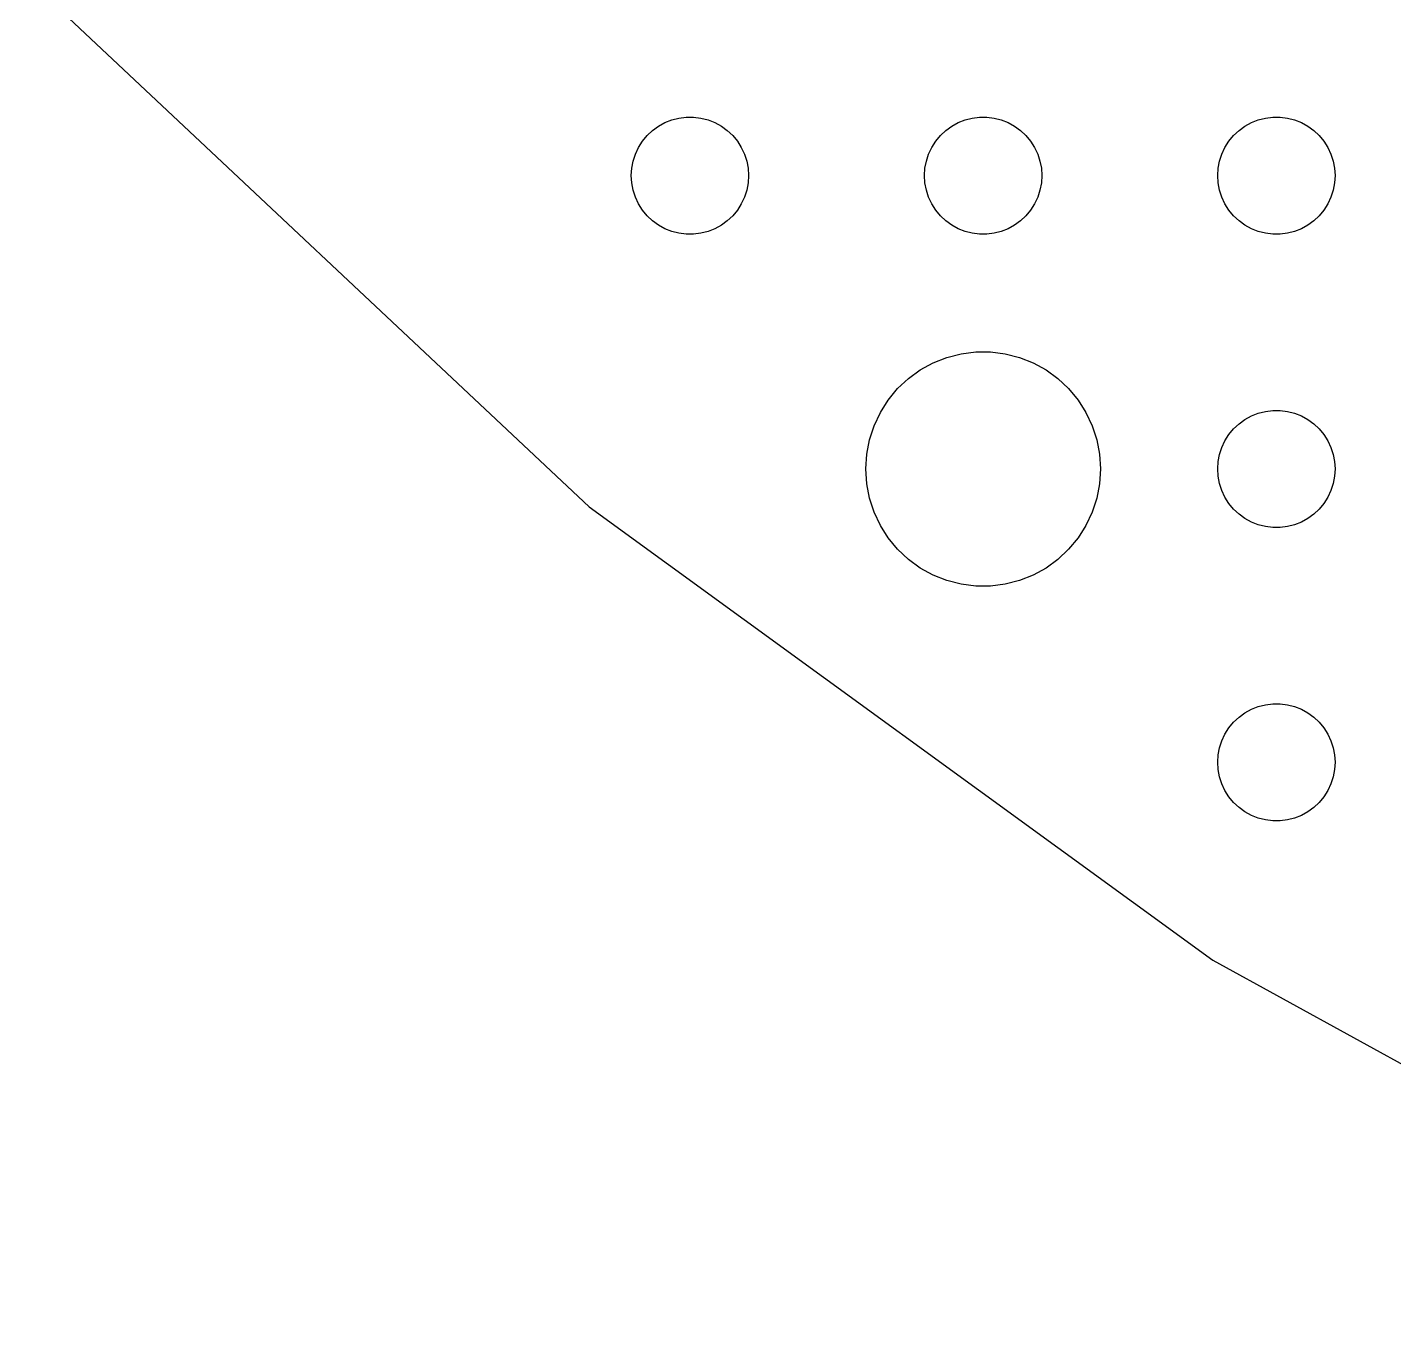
# Model space of a CAD drawing. Header units: metres. Extents: x -157 to 157, y -157 to 157.
# Drawn here: x -114.45 to -79.5, y -142.06 to -108.71 of the extents above; entities that cross this region are included whole.
import ezdxf

# ---------------------------------------------------------------- set-up
doc = ezdxf.new("R2010")
doc.units = ezdxf.units.M

msp = doc.modelspace()

# ---------------------------------------------------------------- linework, layer by layer
for p, q in [((-114.448, -107.474), (-100.076, -120.971)), ((-98.1387, -111.143), (-97.9635, -111.073)), ((-97.9635, -111.073), (-97.7811, -111.027)), ((-97.7811, -111.027), (-97.5942, -111.003)), ((-97.5942, -111.003), (-97.4058, -111.003)), ((-97.4058, -111.003), (-97.2189, -111.027)), ((-97.2189, -111.027), (-97.0365, -111.073)), ((-97.0365, -111.073), (-96.8613, -111.143)), ((-90.6387, -111.143), (-90.4635, -111.073)), ((-90.4635, -111.073), (-90.2811, -111.027)), ((-90.2811, -111.027), (-90.0942, -111.003)), ((-90.0942, -111.003), (-89.9058, -111.003)), ((-89.9058, -111.003), (-89.7189, -111.027)), ((-89.7189, -111.027), (-89.5365, -111.073)), ((-89.5365, -111.073), (-89.3613, -111.143)), ((-83.1387, -111.143), (-82.9635, -111.073)), ((-82.9635, -111.073), (-82.7811, -111.027)), ((-82.7811, -111.027), (-82.5942, -111.003)), ((-82.5942, -111.003), (-82.4058, -111.003)), ((-82.4058, -111.003), (-82.2189, -111.027)), ((-82.2189, -111.027), (-82.0365, -111.073)), ((-82.0365, -111.073), (-81.8613, -111.143)), ((-98.7135, -111.618), (-98.5934, -111.473)), ((-98.5934, -111.473), (-98.4561, -111.344)), ((-98.4561, -111.344), (-98.3037, -111.234)), ((-98.3037, -111.234), (-98.1387, -111.143)), ((-96.8613, -111.143), (-96.6963, -111.234)), ((-96.6963, -111.234), (-96.5439, -111.344)), ((-96.5439, -111.344), (-96.4065, -111.473)), ((-96.4065, -111.473), (-96.2865, -111.618)), ((-91.2135, -111.618), (-91.0934, -111.473)), ((-91.0934, -111.473), (-90.9561, -111.344)), ((-90.9561, -111.344), (-90.8037, -111.234)), ((-90.8037, -111.234), (-90.6387, -111.143)), ((-89.3613, -111.143), (-89.1963, -111.234)), ((-89.1963, -111.234), (-89.0439, -111.344)), ((-89.0439, -111.344), (-88.9065, -111.473)), ((-88.9065, -111.473), (-88.7865, -111.618)), ((-83.7135, -111.618), (-83.5934, -111.473)), ((-83.5934, -111.473), (-83.4561, -111.344)), ((-83.4561, -111.344), (-83.3037, -111.234)), ((-83.3037, -111.234), (-83.1387, -111.143)), ((-81.8613, -111.143), (-81.6963, -111.234)), ((-81.6963, -111.234), (-81.5439, -111.344)), ((-81.5439, -111.344), (-81.4065, -111.473)), ((-81.4065, -111.473), (-81.2865, -111.618)), ((-98.8947, -111.948), (-98.8145, -111.777)), ((-98.8145, -111.777), (-98.7135, -111.618)), ((-96.2865, -111.618), (-96.1855, -111.777)), ((-96.1855, -111.777), (-96.1053, -111.948)), ((-91.3947, -111.948), (-91.3145, -111.777)), ((-91.3145, -111.777), (-91.2135, -111.618)), ((-88.7865, -111.618), (-88.6855, -111.777)), ((-88.6855, -111.777), (-88.6053, -111.948)), ((-83.8947, -111.948), (-83.8145, -111.777)), ((-83.8145, -111.777), (-83.7135, -111.618)), ((-81.2865, -111.618), (-81.1855, -111.777)), ((-81.1855, -111.777), (-81.1053, -111.948)), ((-98.9882, -112.312), (-98.9529, -112.127)), ((-98.9529, -112.127), (-98.8947, -111.948)), ((-96.1053, -111.948), (-96.0471, -112.127)), ((-96.0471, -112.127), (-96.0118, -112.312)), ((-91.4882, -112.312), (-91.4529, -112.127)), ((-91.4529, -112.127), (-91.3947, -111.948)), ((-88.6053, -111.948), (-88.5471, -112.127)), ((-88.5471, -112.127), (-88.5118, -112.312)), ((-83.9882, -112.312), (-83.9529, -112.127)), ((-83.9529, -112.127), (-83.8947, -111.948)), ((-81.1053, -111.948), (-81.0471, -112.127)), ((-81.0471, -112.127), (-81.0118, -112.312)), ((-99, -112.5), (-98.9882, -112.312)), ((-98.9882, -112.688), (-99, -112.5)), ((-96.0118, -112.312), (-96, -112.5)), ((-96, -112.5), (-96.0118, -112.688)), ((-91.5, -112.5), (-91.4882, -112.312)), ((-91.4882, -112.688), (-91.5, -112.5)), ((-88.5118, -112.312), (-88.5, -112.5)), ((-88.5, -112.5), (-88.5118, -112.688)), ((-84, -112.5), (-83.9882, -112.312)), ((-83.9882, -112.688), (-84, -112.5)), ((-81.0118, -112.312), (-81, -112.5)), ((-81, -112.5), (-81.0118, -112.688)), ((-98.9529, -112.873), (-98.9882, -112.688)), ((-98.8947, -113.052), (-98.9529, -112.873)), ((-96.0471, -112.873), (-96.1053, -113.052)), ((-96.0118, -112.688), (-96.0471, -112.873)), ((-91.4529, -112.873), (-91.4882, -112.688)), ((-91.3947, -113.052), (-91.4529, -112.873)), ((-88.5471, -112.873), (-88.6053, -113.052)), ((-88.5118, -112.688), (-88.5471, -112.873)), ((-83.9529, -112.873), (-83.9882, -112.688)), ((-83.8947, -113.052), (-83.9529, -112.873)), ((-81.0471, -112.873), (-81.1053, -113.052)), ((-81.0118, -112.688), (-81.0471, -112.873)), ((-98.8145, -113.223), (-98.8947, -113.052)), ((-98.7135, -113.382), (-98.8145, -113.223)), ((-96.1855, -113.223), (-96.2865, -113.382)), ((-96.1053, -113.052), (-96.1855, -113.223)), ((-91.3145, -113.223), (-91.3947, -113.052)), ((-91.2135, -113.382), (-91.3145, -113.223)), ((-88.6855, -113.223), (-88.7865, -113.382)), ((-88.6053, -113.052), (-88.6855, -113.223)), ((-83.8145, -113.223), (-83.8947, -113.052)), ((-83.7135, -113.382), (-83.8145, -113.223)), ((-81.1855, -113.223), (-81.2865, -113.382)), ((-81.1053, -113.052), (-81.1855, -113.223)), ((-98.5934, -113.527), (-98.7135, -113.382)), ((-98.4561, -113.656), (-98.5934, -113.527)), ((-96.4065, -113.527), (-96.5439, -113.656)), ((-96.2865, -113.382), (-96.4065, -113.527)), ((-91.0934, -113.527), (-91.2135, -113.382)), ((-90.9561, -113.656), (-91.0934, -113.527)), ((-88.9065, -113.527), (-89.0439, -113.656)), ((-88.7865, -113.382), (-88.9065, -113.527)), ((-83.5934, -113.527), (-83.7135, -113.382)), ((-83.4561, -113.656), (-83.5934, -113.527)), ((-81.4065, -113.527), (-81.5439, -113.656)), ((-81.2865, -113.382), (-81.4065, -113.527)), ((-98.3037, -113.766), (-98.4561, -113.656)), ((-98.1387, -113.857), (-98.3037, -113.766)), ((-97.9635, -113.927), (-98.1387, -113.857)), ((-97.7811, -113.973), (-97.9635, -113.927)), ((-97.0365, -113.927), (-97.2189, -113.973)), ((-96.8613, -113.857), (-97.0365, -113.927)), ((-96.6963, -113.766), (-96.8613, -113.857)), ((-96.5439, -113.656), (-96.6963, -113.766)), ((-90.8037, -113.766), (-90.9561, -113.656)), ((-90.6387, -113.857), (-90.8037, -113.766)), ((-90.4635, -113.927), (-90.6387, -113.857)), ((-90.2811, -113.973), (-90.4635, -113.927)), ((-89.5365, -113.927), (-89.7189, -113.973)), ((-89.3613, -113.857), (-89.5365, -113.927)), ((-89.1963, -113.766), (-89.3613, -113.857)), ((-89.0439, -113.656), (-89.1963, -113.766)), ((-83.3037, -113.766), (-83.4561, -113.656)), ((-83.1387, -113.857), (-83.3037, -113.766)), ((-82.9635, -113.927), (-83.1387, -113.857)), ((-82.7811, -113.973), (-82.9635, -113.927)), ((-82.0365, -113.927), (-82.2189, -113.973)), ((-81.8613, -113.857), (-82.0365, -113.927)), ((-81.6963, -113.766), (-81.8613, -113.857)), ((-81.5439, -113.656), (-81.6963, -113.766)), ((-97.5942, -113.997), (-97.7811, -113.973)), ((-97.4058, -113.997), (-97.5942, -113.997)), ((-97.2189, -113.973), (-97.4058, -113.997)), ((-90.0942, -113.997), (-90.2811, -113.973)), ((-89.9058, -113.997), (-90.0942, -113.997)), ((-89.7189, -113.973), (-89.9058, -113.997)), ((-82.5942, -113.997), (-82.7811, -113.973)), ((-82.4058, -113.997), (-82.5942, -113.997)), ((-82.2189, -113.973), (-82.4058, -113.997)), ((-90.927, -117.147), (-90.5621, -117.053)), ((-90.5621, -117.053), (-90.1884, -117.006)), ((-90.1884, -117.006), (-89.8116, -117.006)), ((-89.8116, -117.006), (-89.4379, -117.053)), ((-89.4379, -117.053), (-89.073, -117.147)), ((-91.6075, -117.467), (-91.2773, -117.286)), ((-91.2773, -117.286), (-90.927, -117.147)), ((-89.073, -117.147), (-88.7227, -117.286)), ((-88.7227, -117.286), (-88.3925, -117.467)), ((-92.1869, -117.946), (-91.9123, -117.688)), ((-91.9123, -117.688), (-91.6075, -117.467)), ((-88.3925, -117.467), (-88.0877, -117.688)), ((-88.0877, -117.688), (-87.8131, -117.946)), ((-92.427, -118.237), (-92.1869, -117.946)), ((-87.8131, -117.946), (-87.573, -118.237)), ((-92.6289, -118.555), (-92.427, -118.237)), ((-87.573, -118.237), (-87.3711, -118.555)), ((-92.7893, -118.896), (-92.6289, -118.555)), ((-87.3711, -118.555), (-87.2107, -118.896)), ((-83.4561, -118.844), (-83.3037, -118.734)), ((-83.3037, -118.734), (-83.1387, -118.643)), ((-83.1387, -118.643), (-82.9635, -118.573)), ((-82.9635, -118.573), (-82.7811, -118.527)), ((-82.7811, -118.527), (-82.5942, -118.503)), ((-82.5942, -118.503), (-82.4058, -118.503)), ((-82.4058, -118.503), (-82.2189, -118.527)), ((-82.2189, -118.527), (-82.0365, -118.573)), ((-82.0365, -118.573), (-81.8613, -118.643)), ((-81.8613, -118.643), (-81.6963, -118.734)), ((-81.6963, -118.734), (-81.5439, -118.844)), ((-92.9057, -119.254), (-92.7893, -118.896)), ((-87.2107, -118.896), (-87.0943, -119.254)), ((-83.8145, -119.277), (-83.7135, -119.118)), ((-83.7135, -119.118), (-83.5934, -118.973)), ((-83.5934, -118.973), (-83.4561, -118.844)), ((-81.5439, -118.844), (-81.4065, -118.973)), ((-81.4065, -118.973), (-81.2865, -119.118)), ((-81.2865, -119.118), (-81.1855, -119.277)), ((-92.9763, -119.624), (-92.9057, -119.254)), ((-87.0943, -119.254), (-87.0237, -119.624)), ((-83.9529, -119.627), (-83.8947, -119.448)), ((-83.8947, -119.448), (-83.8145, -119.277)), ((-81.1855, -119.277), (-81.1053, -119.448)), ((-81.1053, -119.448), (-81.0471, -119.627)), ((-93, -120), (-92.9763, -119.624)), ((-87.0237, -119.624), (-87, -120)), ((-84, -120), (-83.9882, -119.812)), ((-83.9882, -119.812), (-83.9529, -119.627)), ((-81.0471, -119.627), (-81.0118, -119.812)), ((-81.0118, -119.812), (-81, -120)), ((-92.9763, -120.376), (-93, -120)), ((-87, -120), (-87.0237, -120.376)), ((-83.9882, -120.188), (-84, -120)), ((-83.9529, -120.373), (-83.9882, -120.188)), ((-81.0118, -120.188), (-81.0471, -120.373)), ((-81, -120), (-81.0118, -120.188)), ((-92.9057, -120.746), (-92.9763, -120.376)), ((-87.0237, -120.376), (-87.0943, -120.746)), ((-83.8947, -120.552), (-83.9529, -120.373)), ((-83.8145, -120.723), (-83.8947, -120.552)), ((-81.1053, -120.552), (-81.1855, -120.723)), ((-81.0471, -120.373), (-81.1053, -120.552)), ((-92.7893, -121.104), (-92.9057, -120.746)), ((-87.0943, -120.746), (-87.2107, -121.104)), ((-83.7135, -120.882), (-83.8145, -120.723)), ((-83.5934, -121.027), (-83.7135, -120.882)), ((-81.2865, -120.882), (-81.4065, -121.027)), ((-81.1855, -120.723), (-81.2865, -120.882)), ((-100.076, -120.971), (-84.1248, -132.559)), ((-92.6289, -121.445), (-92.7893, -121.104)), ((-87.2107, -121.104), (-87.3711, -121.445)), ((-83.4561, -121.156), (-83.5934, -121.027)), ((-83.3037, -121.266), (-83.4561, -121.156)), ((-83.1387, -121.357), (-83.3037, -121.266)), ((-81.6963, -121.266), (-81.8613, -121.357)), ((-81.5439, -121.156), (-81.6963, -121.266)), ((-81.4065, -121.027), (-81.5439, -121.156)), ((-92.427, -121.763), (-92.6289, -121.445)), ((-87.3711, -121.445), (-87.573, -121.763)), ((-82.9635, -121.427), (-83.1387, -121.357)), ((-82.7811, -121.473), (-82.9635, -121.427)), ((-82.5942, -121.497), (-82.7811, -121.473)), ((-82.4058, -121.497), (-82.5942, -121.497)), ((-82.2189, -121.473), (-82.4058, -121.497)), ((-82.0365, -121.427), (-82.2189, -121.473)), ((-81.8613, -121.357), (-82.0365, -121.427)), ((-92.1869, -122.054), (-92.427, -121.763)), ((-87.573, -121.763), (-87.8131, -122.054)), ((-91.9123, -122.312), (-92.1869, -122.054)), ((-91.6075, -122.533), (-91.9123, -122.312)), ((-88.0877, -122.312), (-88.3925, -122.533)), ((-87.8131, -122.054), (-88.0877, -122.312)), ((-91.2773, -122.714), (-91.6075, -122.533)), ((-88.3925, -122.533), (-88.7227, -122.714)), ((-90.927, -122.853), (-91.2773, -122.714)), ((-90.5621, -122.947), (-90.927, -122.853)), ((-90.1884, -122.994), (-90.5621, -122.947)), ((-89.8116, -122.994), (-90.1884, -122.994)), ((-89.4379, -122.947), (-89.8116, -122.994)), ((-89.073, -122.853), (-89.4379, -122.947)), ((-88.7227, -122.714), (-89.073, -122.853)), ((-83.3037, -126.234), (-83.1387, -126.143)), ((-83.1387, -126.143), (-82.9635, -126.073)), ((-82.9635, -126.073), (-82.7811, -126.027)), ((-82.7811, -126.027), (-82.5942, -126.003)), ((-82.5942, -126.003), (-82.4058, -126.003)), ((-82.4058, -126.003), (-82.2189, -126.027)), ((-82.2189, -126.027), (-82.0365, -126.073)), ((-82.0365, -126.073), (-81.8613, -126.143)), ((-81.8613, -126.143), (-81.6963, -126.234)), ((-83.7135, -126.618), (-83.5934, -126.473)), ((-83.5934, -126.473), (-83.4561, -126.344)), ((-83.4561, -126.344), (-83.3037, -126.234)), ((-81.6963, -126.234), (-81.5439, -126.344)), ((-81.5439, -126.344), (-81.4065, -126.473)), ((-81.4065, -126.473), (-81.2865, -126.618)), ((-83.8947, -126.948), (-83.8145, -126.777)), ((-83.8145, -126.777), (-83.7135, -126.618)), ((-81.2865, -126.618), (-81.1855, -126.777)), ((-81.1855, -126.777), (-81.1053, -126.948)), ((-83.9882, -127.312), (-83.9529, -127.127)), ((-83.9529, -127.127), (-83.8947, -126.948)), ((-81.1053, -126.948), (-81.0471, -127.127)), ((-81.0471, -127.127), (-81.0118, -127.312)), ((-84, -127.5), (-83.9882, -127.312)), ((-83.9882, -127.688), (-84, -127.5)), ((-81.0118, -127.312), (-81, -127.5)), ((-81, -127.5), (-81.0118, -127.688)), ((-83.9529, -127.873), (-83.9882, -127.688)), ((-83.8947, -128.052), (-83.9529, -127.873)), ((-81.0471, -127.873), (-81.1053, -128.052)), ((-81.0118, -127.688), (-81.0471, -127.873)), ((-83.8145, -128.223), (-83.8947, -128.052)), ((-83.7135, -128.382), (-83.8145, -128.223)), ((-81.1855, -128.223), (-81.2865, -128.382)), ((-81.1053, -128.052), (-81.1855, -128.223)), ((-83.5934, -128.527), (-83.7135, -128.382)), ((-83.4561, -128.656), (-83.5934, -128.527)), ((-81.4065, -128.527), (-81.5439, -128.656)), ((-81.2865, -128.382), (-81.4065, -128.527)), ((-83.3037, -128.766), (-83.4561, -128.656)), ((-83.1387, -128.857), (-83.3037, -128.766)), ((-82.9635, -128.927), (-83.1387, -128.857)), ((-82.7811, -128.973), (-82.9635, -128.927)), ((-82.0365, -128.927), (-82.2189, -128.973)), ((-81.8613, -128.857), (-82.0365, -128.927)), ((-81.6963, -128.766), (-81.8613, -128.857)), ((-81.5439, -128.656), (-81.6963, -128.766)), ((-82.5942, -128.997), (-82.7811, -128.973)), ((-82.4058, -128.997), (-82.5942, -128.997)), ((-82.2189, -128.973), (-82.4058, -128.997)), ((-84.1248, -132.559), (-66.8474, -142.058))]:
    msp.add_line(p, q)

doc.saveas('drawing.dxf')
